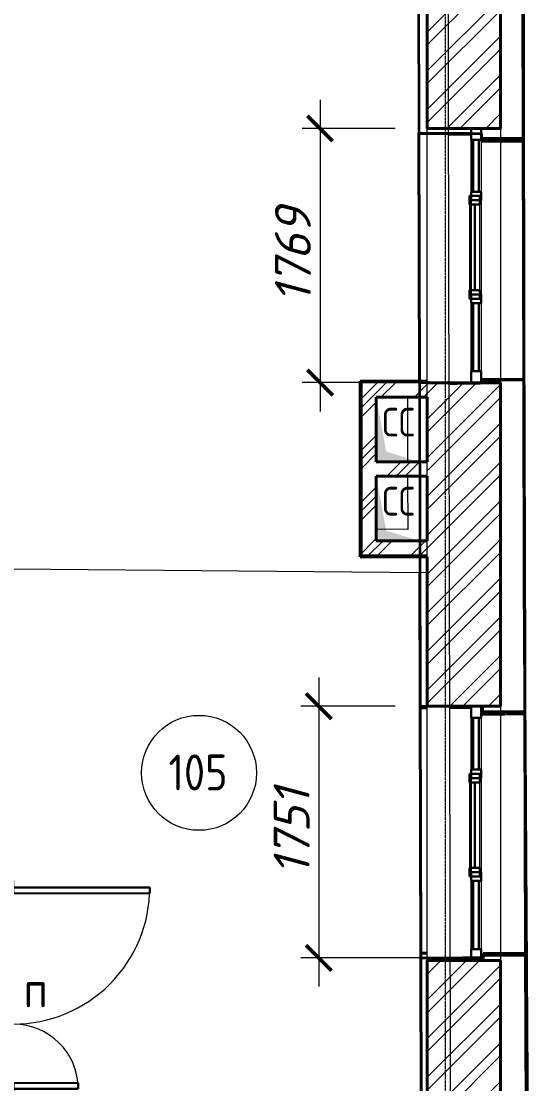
# Model space of a CAD drawing. Header units: millimetres. Extents: x 749182 to 2267578, y 70462 to 311449.
# Drawn here: x 1958828 to 1962374, y 100827 to 108221 of the extents above; entities that cross this region are included whole.
import ezdxf

# ---------------------------------------------------------------- set-up
doc = ezdxf.new("R2010")
doc.units = ezdxf.units.MM
for name, pattern in [('ADSK_Линия сетки', [25, 20, -2.5, 0, -2.5]), ('ADSK_Сверху', [4.5, 3, -1.5]), ('осеваяX2', [4, 2.5, -0.5, 0.5, -0.5])]:
    doc.linetypes.add(name, pattern=pattern)
doc.layers.get('Defpoints').update_dxf_attribs({"color": 255})
for name, color, linetype, lineweight in [('_ Окна', 7, 'Continuous', 30), ('Аннотация', 7, 'Continuous', 9), ('Витраж', 7, 'Continuous', 9), ('Двери', 7, 'Continuous', 20), ('Марки дверей', 7, 'Continuous', 20), ('Марки помещений', 7, 'Continuous', 20), ('Окна', 7, 'Continuous', 18), ('Оси', 165, 'осеваяX2', 13), ('Панели витража', 7, 'Continuous', 9), ('Перекрытие', 7, 'Continuous', 18), ('размеры', 7, 'Continuous', 9), ('Стены', 184, 'Continuous', 40), ('Стены внутренние', 7, 'Continuous', 18), ('Стены наружные', 7, 'Continuous', 18), ('Стены разрез', 7, 'Continuous', 35), ('Стены штриховка', 7, 'Continuous', 18), ('Узлы', 7, 'Continuous', 18)]:
    doc.layers.add(name, color=color, linetype=linetype, lineweight=lineweight)
doc.styles.add('GOST Common_1', font='GOST_Common.ttf', dxfattribs={"width": 0.9, "height": 250})
doc.styles.add('GOST Common_2', font='GOST_Common.ttf', dxfattribs={"width": 0.9, "height": 200})
doc.styles.add('М2', font='isocpeui.ttf')
doc.dimstyles.new('SPDS 1_100', dxfattribs={"dimscale": 100, "dimtxt": 2.5, "dimasz": 1.77, "dimexe": 1.25, "dimexo": 0.625, "dimtad": 1, "dimdec": 0, "dimrnd": 0.001, "dimzin": 9, "dimtxsty": 'М2', "dimblk": 'ARCHTICK', "dimcen": 2.5, "dimdle": 2, "dimclrt": 256, "dimadec": 0, "dimazin": 2, "dimtfac": 0.75, "dimtdec": 0, "dimtmove": 1, "dimatfit": 3, "dimfxl": 0, "dimtolj": 1, "dimlwd": 9, "dimlwe": 9, "dimarcsym": 0})
pattern_1 = [(45, (1958220.23, 75616.62), (-179.6051, 179.6051), []), (45, (1958283.73, 75616.62), (0, 359.2102), []), (45, (1958156.73, 75616.62), (0, 359.2102), [])]

# ---------------------------------------------------------------- blocks, each defined once
blk = doc.blocks.new('Существующие стены 2 этаж - Существующие стены 2 этаж-699583-01 План 1-го этажа маркировочный')
at = {"layer": 'Стены', "color": 254, "linetype": 'ADSK_Сверху', "true_color": 0xe8c5d7}
for p, q in [((4103.9, 31788.5), (4101.4, 33934.2)), ((4101.4, 33934.2), (4107.4, 28782.9)), ((3579.5, 31818.6), (3653.3, 31819)), ((3653.3, 31819), (3579.5, 31818.6)), ((3653.3, 31819), (3738.5, 31819.5)), ((3738.5, 31819.5), (3653.3, 31819)), ((3808.5, 31788.1), (4103.9, 31788.5)), ((4103.9, 31788.5), (3808.5, 31788.1)), ((4105.8, 30110.2), (4103.9, 31788.5)), ((4105.8, 30110.2), (4103.9, 31788.5)), ((4103.9, 31788.5), (4105.8, 30110.2)), ((4105.8, 30110.2), (3808.5, 30109.9)), ((3808.5, 30109.9), (4105.8, 30110.2)), ((4107.4, 28782.9), (4105.8, 30110.2)), ((3662.7, 30085), (3583.1, 30084.6)), ((3583.1, 30084.6), (3662.7, 30085)), ((3802.7, 30085.8), (3662.7, 30085)), ((3662.7, 30085), (3802.7, 30085.8)), ((3802.7, 30088.6), (3802.7, 30085.8)), ((3802.7, 30085.8), (3802.7, 30088.6)), ((4113.4, 27784.6), (4107.4, 28782.9)), ((4107.4, 28782.9), (4153.7, 21093.4)), ((3587.8, 27828.6), (3673.2, 27829)), ((3673.2, 27829), (3587.8, 27828.6)), ((3673.2, 27829), (3738.5, 27829.4)), ((3738.5, 27829.4), (3673.2, 27829)), ((3808.5, 27829.8), (3813.2, 27829.8)), ((3813.2, 27829.8), (3808.5, 27829.8)), ((3813.2, 27829.8), (3813.4, 27782.8)), ((3813.4, 27782.8), (3813.2, 27829.8)), ((3813.4, 27782.8), (4113.4, 27784.6)), ((4113.4, 27784.6), (3813.4, 27782.8)), ((4123.5, 26106.8), (4113.4, 27784.6)), ((4123.5, 26106.8), (4113.4, 27784.6)), ((4113.4, 27784.6), (4123.5, 26106.8)), ((4123.5, 26106.8), (3822.5, 26104.9)), ((3822.5, 26104.9), (4123.5, 26106.8)), ((3822.5, 26104.9), (3822.7, 26080.7)), ((3822.7, 26080.7), (3822.5, 26104.9)), ((4137.5, 23790.1), (4123.5, 26106.8)), ((3682.7, 26079.9), (3591.5, 26079.4)), ((3591.5, 26079.4), (3682.7, 26079.9)), ((3738.5, 26080.2), (3682.7, 26079.9)), ((3682.7, 26079.9), (3738.5, 26080.2)), ((3822.7, 26080.7), (3808.5, 26080.6)), ((3808.5, 26080.6), (3822.7, 26080.7))]:
    blk.add_line(p, q, dxfattribs=at)
blk = doc.blocks.new('Прямоугольный импост - 70х20_60мм-1438238-01 План 1-го этажа маркировочный')
at = {"layer": 'Витраж', "color": 253, "linetype": 'ADSK_Сверху', "true_color": 0xaaaaaa}
for p, q in [((3738.5, 30673.6), (3738.5, 30643.6)), ((3808.5, 30673.6), (3808.5, 30643.6)), ((3738.5, 30168.6), (3738.5, 30088.6)), ((3808.5, 30168.6), (3808.5, 30088.6)), ((3738.5, 30088.6), (3808.5, 30088.6))]:
    blk.add_line(p, q, dxfattribs=at)
blk = doc.blocks.new('Прямоугольный импост - 70х20_60мм-1438075-01 План 1-го этажа маркировочный')
at = {"layer": 'Витраж', "color": 253, "linetype": 'ADSK_Сверху', "true_color": 0xaaaaaa}
for p, q in [((-80, 35), (0, 35)), ((0, 35), (0, -35)), ((0, -35), (-80, -35))]:
    blk.add_line(p, q, dxfattribs=at)
blk = doc.blocks.new('Прямоугольный импост - 70х20_60мм-1438076-01 План 1-го этажа маркировочный')
at = {"layer": 'Витраж', "color": 253, "linetype": 'ADSK_Сверху', "true_color": 0xaaaaaa}
for p, q in [((0, 35), (-80, 35)), ((0, -35), (0, 35)), ((-80, -35), (0, -35))]:
    blk.add_line(p, q, dxfattribs=at)
blk = doc.blocks.new('Прямоугольный импост - 70х20_60мм-1233528-01 План 1-го этажа маркировочный')
at = {"layer": 'Витраж', "color": 253, "linetype": 'ADSK_Сверху', "true_color": 0xaaaaaa}
for p, q in [((3738.5, 31388.6), (3738.5, 31358.6)), ((3808.5, 31388.6), (3808.5, 31358.6)), ((3738.5, 30703.6), (3738.5, 30673.6)), ((3808.5, 30703.6), (3808.5, 30673.6))]:
    blk.add_line(p, q, dxfattribs=at)
blk = doc.blocks.new('Прямоугольный импост - 70х20_60мм-1225113-01 План 1-го этажа маркировочный')
at = {"layer": 'Витраж', "color": 253, "linetype": 'ADSK_Сверху', "true_color": 0xaaaaaa}
for p, q in [((-6006, 10091.9), (-6006, 10121.9)), ((-5936, 10091.9), (-5936, 10121.9)), ((-6006, 9651.9), (-6006, 9731.9)), ((-5936, 9651.9), (-5936, 9731.9)), ((-6006, 9651.9), (-5936, 9651.9))]:
    blk.add_line(p, q, dxfattribs=at)
blk = doc.blocks.new('Прямоугольный импост - 70х60мм-1438073-01 План 1-го этажа маркировочный')
at = {"layer": 'Витраж', "color": 253, "linetype": 'ADSK_Сверху', "true_color": 0xaaaaaa}
for p, q in [((-30, 35), (30, 35)), ((30, -35), (-30, -35))]:
    blk.add_line(p, q, dxfattribs=at)
blk = doc.blocks.new('Прямоугольный импост - 70х60мм-1438240-01 План 1-го этажа маркировочный')
at = {"layer": 'Витраж', "color": 253, "linetype": 'ADSK_Сверху', "true_color": 0xaaaaaa}
for p, q in [((3808.5, 30643.6), (3738.5, 30643.6)), ((3738.5, 30643.6), (3738.5, 30168.6)), ((3808.5, 30643.6), (3808.5, 30168.6)), ((3738.5, 30168.6), (3808.5, 30168.6))]:
    blk.add_line(p, q, dxfattribs=at)
blk = doc.blocks.new('Прямоугольный импост - 70х60мм-1225009-01 План 1-го этажа маркировочный')
at = {"layer": 'Витраж', "color": 253, "linetype": 'ADSK_Сверху', "true_color": 0xaaaaaa}
for p, q in [((-5936, 11391.9), (-6006, 11391.9)), ((-6006, 11031.9), (-6006, 11391.9)), ((-5936, 11031.9), (-5936, 11391.9)), ((-6006, 11031.9), (-5936, 11031.9))]:
    blk.add_line(p, q, dxfattribs=at)
blk = doc.blocks.new('Прямоугольный импост - 70х60мм-1236580-01 План 1-го этажа маркировочный')
at = {"layer": 'Витраж', "color": 253, "linetype": 'ADSK_Сверху', "true_color": 0xaaaaaa}
for p, q in [((3808.5, 23332.6), (3738.5, 23332.6)), ((3738.5, 23332.6), (3738.5, 22677.6)), ((3808.5, 23332.6), (3808.5, 22677.6)), ((3738.5, 22677.6), (3808.5, 22677.6))]:
    blk.add_line(p, q, dxfattribs=at)
blk = doc.blocks.new('Существующие стены 1 эт - Существующие стены 1 эт-653793-01 План 1-го этажа маркировочный')
at = {"layer": 'Стены'}
for p, q in [((4065.4, 43832), (4132.6, 21098.7)), ((3670.5, 31824.3), (3375.2, 31823.5)), ((3375.2, 31823.5), (3433.5, 31823.7)), ((3433.5, 31823.7), (3375.2, 31823.5)), ((3379.5, 30100.6), (3375.2, 31823.5)), ((3375.2, 31823.5), (3379.5, 30100.6)), ((3379.5, 30100.6), (3375.2, 31823.5)), ((3738.5, 31824.4), (3670.5, 31824.3)), ((3810.5, 31824.6), (3808.5, 31824.6)), ((3810.6, 31769.4), (3810.5, 31824.6)), ((4101, 31770.3), (3810.6, 31769.4)), ((4101, 31770.3), (4105.9, 30111.3)), ((3814.7, 30110.5), (4105.9, 30111.3)), ((3814.8, 30089.6), (3814.7, 30110.5)), ((3433.5, 30088.7), (3674.8, 30089.3)), ((3674.8, 30089.3), (3738.5, 30089.4)), ((3808.5, 30089.6), (3814.8, 30089.6)), ((3385.1, 27826.6), (3382.8, 28769.9)), ((3677.3, 27837.3), (3385.1, 27836.5)), ((3389.4, 26085.6), (3385.1, 27836.5)), ((3385.1, 27826.6), (3433.5, 27826.7)), ((3433.5, 27826.7), (3385.1, 27826.6)), ((3389.3, 26119.6), (3385.1, 27826.6)), ((3385.1, 27826.6), (3389.3, 26119.6)), ((3389.3, 26119.6), (3385.1, 27826.6)), ((3738.5, 27837.4), (3677.3, 27837.3)), ((3817.3, 27837.6), (3808.5, 27837.6)), ((3817.3, 27799.3), (3817.3, 27837.6)), ((4112.8, 27800.2), (3817.3, 27799.3)), ((4112.8, 27800.2), (4117.7, 26119.2)), ((3433.5, 26119.7), (3389.3, 26119.6)), ((3389.3, 26119.6), (3433.5, 26119.7)), ((3395, 23831.5), (3389.3, 26119.6)), ((3821.5, 26118.3), (4117.7, 26119.2)), ((3821.6, 26086.7), (3821.5, 26118.3)), ((3389.4, 26085.6), (3681.6, 26086.3)), ((3681.6, 26086.3), (3738.5, 26086.5)), ((3808.5, 26086.6), (3821.6, 26086.7))]:
    blk.add_line(p, q, dxfattribs=at)
at = {"layer": 'Стены разрез'}
for p, q in [((4101, 31770.3), (4094, 34168.1)), ((3369.5, 34129.5), (3375.2, 31823.5)), ((3375.2, 31823.5), (3670.5, 31824.3)), ((3670.5, 31824.3), (3810.5, 31824.6)), ((3810.5, 31824.6), (3810.6, 31769.4)), ((3810.6, 31769.4), (4101, 31770.3)), ((4105.9, 30111.3), (3814.7, 30110.5)), ((3814.7, 30110.5), (3814.8, 30089.6)), ((4112.8, 27800.2), (4105.9, 30111.3)), ((3674.8, 30089.3), (3379.5, 30088.6)), ((3379.5, 30088.6), (3385.1, 27836.5)), ((3814.8, 30089.6), (3674.8, 30089.3)), ((3385.1, 27836.5), (3677.3, 27837.3)), ((3677.3, 27837.3), (3817.3, 27837.6)), ((3817.3, 27837.6), (3817.3, 27799.3)), ((3817.3, 27799.3), (4112.8, 27800.2)), ((4117.7, 26119.2), (3821.5, 26118.3)), ((3821.5, 26118.3), (3821.6, 26086.7)), ((4124.7, 23774.4), (4117.7, 26119.2)), ((3681.6, 26086.3), (3389.4, 26085.6)), ((3389.4, 26085.6), (3395, 23831.5)), ((3821.6, 26086.7), (3681.6, 26086.3))]:
    blk.add_line(p, q, dxfattribs=at)
blk = doc.blocks.new('Системная панель - _AR_Стекло_40мм_привязка по центру-1236809-01 План 1-го этажа маркировочный')
at = {"layer": 'Панели витража', "lineweight": 30}
for p, q in [((180, 20), (-180, 20)), ((-180, 20), (-180, -20)), ((180, -20), (180, 20)), ((-180, -20), (180, -20))]:
    blk.add_line(p, q, dxfattribs=at)
blk = doc.blocks.new('Прямоугольный импост - 70х20_60мм-1236810-01 План 1-го этажа маркировочный')
at = {"layer": 'Витраж', "lineweight": 30}
for p, q in [((-80, 35), (0, 35)), ((-80, -35), (-80, 35)), ((0, 35), (0, -35)), ((0, -35), (-80, -35))]:
    blk.add_line(p, q, dxfattribs=at)
blk = doc.blocks.new('Прямоугольный импост - 70х20_60мм-1236813-01 План 1-го этажа маркировочный')
at = {"layer": 'Витраж', "lineweight": 30}
for p, q in [((0, 35), (-80, 35)), ((-80, 35), (-80, -35)), ((0, -35), (0, 35)), ((-80, -35), (0, -35))]:
    blk.add_line(p, q, dxfattribs=at)
blk = doc.blocks.new('Системная панель - _AR_Стекло_40мм_привязка по центру-1438242-01 План 1-го этажа маркировочный')
at = {"layer": 'Панели витража', "lineweight": 30}
for p, q in [((237.5, 20), (-237.5, 20)), ((-237.5, 20), (-237.5, -20)), ((237.5, -20), (237.5, 20)), ((-237.5, -20), (237.5, -20))]:
    blk.add_line(p, q, dxfattribs=at)
blk = doc.blocks.new('Витраж-тент со смещением вовне - 60мм 30 сдвиг-1466947-01 План 1-го этажа маркировочный')
at = {"layer": '_ Окна'}
for p, q in [((-357.5, 25), (-357.5, -45)), ((-357.5, 25), (-297.5, 25)), ((-357.5, -45), (-357.5, 25)), ((-297.5, 25), (-297.5, -45)), ((357.5, 25), (297.5, 25)), ((297.5, 25), (297.5, -45)), ((357.5, -45), (357.5, 25)), ((357.5, -45), (357.5, 25)), ((-297.5, -45), (-357.5, -45)), ((-297.5, -10), (297.5, -10)), ((297.5, -45), (357.5, -45))]:
    blk.add_line(p, q, dxfattribs=at)
at = {"layer": 'Окна'}
for p, q in [((297.5, 25), (-297.5, 25)), ((-297.5, -45), (297.5, -45))]:
    blk.add_line(p, q, dxfattribs=at)
blk = doc.blocks.new('Прямоугольный импост - 70х60мм-V62-01 План 1-го этажа маркировочный')
at = {"layer": 'Витраж'}
for p, q in [((3738.5, 35437.6), (3738.5, 35797.6)), ((3808.5, 35797.6), (3808.5, 35437.6))]:
    blk.add_line(p, q, dxfattribs=at)
blk = doc.blocks.new('Прямоугольный импост - 70х60мм-V66-01 План 1-го этажа маркировочный')
at = {"layer": 'Витраж'}
for p, q in [((3738.5, 30168.6), (3738.5, 30643.6)), ((3808.5, 30643.6), (3808.5, 30168.6))]:
    blk.add_line(p, q, dxfattribs=at)
blk = doc.blocks.new('Системная панель - _AR_Стекло_40мм_привязка по центру-V67-01 План 1-го этажа маркировочный')
at = {"layer": 'Панели витража', "lineweight": 30}
for p, q in [((180, 20), (-180, 20)), ((-180, 20), (-180, -20)), ((180, -20), (180, 20)), ((-180, -20), (180, -20))]:
    blk.add_line(p, q, dxfattribs=at)
blk = doc.blocks.new('Прямоугольный импост - 70х20_60мм-V68-01 План 1-го этажа маркировочный')
at = {"layer": 'Витраж', "lineweight": 30}
for p, q in [((-80, 35), (0, 35)), ((-80, -35), (-80, 35)), ((0, 35), (0, -35)), ((0, -35), (-80, -35))]:
    blk.add_line(p, q, dxfattribs=at)
blk = doc.blocks.new('Прямоугольный импост - 70х20_60мм-V69-01 План 1-го этажа маркировочный')
at = {"layer": 'Витраж', "lineweight": 30}
for p, q in [((0, 35), (-80, 35)), ((-80, 35), (-80, -35)), ((0, -35), (0, 35)), ((-80, -35), (0, -35))]:
    blk.add_line(p, q, dxfattribs=at)
blk = doc.blocks.new('Системная панель - _AR_Стекло_40мм_привязка по центру-V70-01 План 1-го этажа маркировочный')
at = {"layer": 'Панели витража', "lineweight": 30}
for p, q in [((237.5, 20), (-237.5, 20)), ((-237.5, 20), (-237.5, -20)), ((237.5, -20), (237.5, 20)), ((-237.5, -20), (237.5, -20))]:
    blk.add_line(p, q, dxfattribs=at)
blk = doc.blocks.new('Прямоугольный импост - 70х60мм-V209-01 План 1-го этажа маркировочный')
at = {"layer": 'Витраж', "lineweight": 30}
for p, q in [((-30, 35), (30, 35)), ((-30, -35), (-30, 35)), ((30, 35), (30, -35)), ((30, -35), (-30, -35))]:
    blk.add_line(p, q, dxfattribs=at)
blk = doc.blocks.new('Прямоугольный импост - 70х60мм-V210-01 План 1-го этажа маркировочный')
at = {"layer": 'Витраж'}
for p, q in [((3738.5, 26682.6), (3738.5, 27337.6)), ((3808.5, 27337.6), (3808.5, 26682.6))]:
    blk.add_line(p, q, dxfattribs=at)
blk = doc.blocks.new('Прямоугольный импост - 70х60мм-V211-01 План 1-го этажа маркировочный')
at = {"layer": 'Витраж', "lineweight": 30}
for p, q in [((-30, 35), (30, 35)), ((-30, -35), (-30, 35)), ((30, 35), (30, -35)), ((30, -35), (-30, -35))]:
    blk.add_line(p, q, dxfattribs=at)
blk = doc.blocks.new('AC_Дверь_Двупольная_Стальная - Д-11п 1500х2200h-2039716-01 План 1-го этажа маркировочный')
at = {"layer": 'Двери', "lineweight": 30}
for p, q in [((-700, 1075), (-660, 1075)), ((-700, 125), (-700, 1075)), ((-660, 1075), (-660, 125)), ((700, 575), (660, 575)), ((660, 575), (660, 125)), ((700, 125), (700, 575)), ((-750, 125), (-730, 125)), ((-750, 55), (-750, 125)), ((-730, 125), (-700, 125)), ((-730, 55), (-730, 125)), ((-730, 125), (-730, 55)), ((-660, 125), (-700, 125)), ((-700, 125), (-700, 85)), ((-700, 85), (-690, 85)), ((-690, 85), (-690, 55)), ((660, 125), (700, 125)), ((700, 85), (690, 85)), ((690, 85), (690, 55)), ((730, 125), (700, 125)), ((700, 125), (700, 85)), ((730, 55), (730, 125)), ((750, 125), (730, 125)), ((730, 125), (730, 55)), ((750, 55), (750, 125)), ((-730, 55), (-750, 55)), ((-690, 55), (-730, 55)), ((690, 55), (730, 55)), ((730, 55), (750, 55))]:
    blk.add_line(p, q, dxfattribs=at)
at = {"layer": 'Двери'}
for centre, radius, start, end in [((-700, 125), 950, 360, 90), ((700, 125), 450, 90, 180)]:
    blk.add_arc(centre, radius, start, end, dxfattribs=at)
blk = doc.blocks.new('_ArchTick')
at = {"color": 0, "linetype": 'ByBlock', "const_width": 0.15}
blk.add_lwpolyline([(-0.5, -0.5), (0.5, 0.5)], dxfattribs=at)
blk = doc.blocks.new('*D2864')
at = {"layer": 'Defpoints', "color": 0, "lineweight": 20, "transparency": 16777216}
for p in [(1961493.7, 103454.2), (1960898.9, 101703.3), (1962041.8, 101703.3)]:
    blk.add_point(p, dxfattribs=at)
at = {"layer": 'размеры', "color": 0, "lineweight": 9, "transparency": 16777216}
for p, q in [((1960898.9, 103654.2), (1960898.9, 101503.3)), ((1961431.2, 103454.2), (1960773.9, 103454.2)), ((1961979.3, 101703.3), (1960773.9, 101703.3))]:
    blk.add_line(p, q, dxfattribs=at)
at = {"layer": 'размеры', "color": 0, "lineweight": 9, "transparency": 16777216, "xscale": 177, "yscale": 177, "zscale": 177}
for p, rotation in [((1960898.9, 103454.2), 90), ((1960898.9, 101703.3), 270)]:
    blk.add_blockref('_ArchTick', p, dxfattribs=dict(at, rotation=rotation))
at = {"layer": 'размеры', "lineweight": 20, "transparency": 16777216, "insert": (1960709.8, 102578.8), "char_height": 250, "width": 515.472, "attachment_point": 5, "rotation": 90, "style": 'М2'}
blk.add_mtext('\\A1;1751', dxfattribs=at)
blk = doc.blocks.new('*D2865')
at = {"layer": 'Defpoints', "color": 0, "lineweight": 20, "transparency": 16777216}
for p in [(1961493.7, 107475.2), (1960907.7, 105706.3), (1962035, 105706.3)]:
    blk.add_point(p, dxfattribs=at)
at = {"layer": 'размеры', "color": 0, "lineweight": 9, "transparency": 16777216}
for p, q in [((1960907.7, 107675.2), (1960907.7, 105506.3)), ((1961431.2, 107475.2), (1960782.7, 107475.2)), ((1961972.5, 105706.3), (1960782.7, 105706.3))]:
    blk.add_line(p, q, dxfattribs=at)
at = {"layer": 'размеры', "color": 0, "lineweight": 9, "transparency": 16777216, "xscale": 177, "yscale": 177, "zscale": 177}
for p, rotation in [((1960907.7, 107475.2), 90), ((1960907.7, 105706.3), 270)]:
    blk.add_blockref('_ArchTick', p, dxfattribs=dict(at, rotation=rotation))
at = {"layer": 'размеры', "lineweight": 20, "transparency": 16777216, "insert": (1960718.6, 106590.7), "char_height": 250, "width": 560.473, "attachment_point": 5, "rotation": 90, "style": 'М2'}
blk.add_mtext('\\A1;1769', dxfattribs=at)
blk = doc.blocks.new('ADSK_Марка_Помещение_ОдноЗначение - Номер-247393-01 План 1-го этажа маркировочный')
at = {"layer": 'Марки помещений'}
blk.add_circle((0, 0), 4, dxfattribs=at)

msp = doc.modelspace()

# ---------------------------------------------------------------- hatches: boundary and pattern name
at = {"layer": 'Стены внутренние', "lineweight": 9}
h = msp.add_hatch(dxfattribs=at)
h.set_pattern_fill('FP_6', color=256, style=0, pattern_type=2)
h.set_pattern_definition(pattern_1)
h.paths.add_polyline_path([(1961297.7748, 104605.1761), (1961297.7748, 105705.1761), (1961197.7748, 105705.1761), (1961197.7748, 104605.1761)])
h = msp.add_hatch(dxfattribs=at)
h.set_pattern_fill('FP_6', color=256, style=0, pattern_type=2)
h.set_pattern_definition(pattern_1)
h.paths.add_polyline_path([(1961496.7065, 105605.1761), (1961653.7248, 105605.1761), (1961653.7248, 105705.176), (1961297.7748, 105705.1761), (1961297.7748, 105605.1761), (1961379.5929, 105605.1761)])
h = msp.add_hatch(dxfattribs=at)
h.set_pattern_fill('FP_6', color=256, style=0, pattern_type=2)
h.set_pattern_definition(pattern_1)
h.paths.add_polyline_path([(1961599.7275, 105055.1761), (1961653.7248, 105055.1761), (1961653.7248, 105155.1761), (1961297.7748, 105155.1761), (1961297.7748, 105055.1761), (1961542.9125, 105055.1761)])
h = msp.add_hatch(dxfattribs=at)
h.set_pattern_fill('FP_6', color=256, style=0, pattern_type=2)
h.set_pattern_definition(pattern_1)
h.paths.add_polyline_path([(1961551.0557, 104505.1761), (1961653.7248, 104505.1761), (1961652.7072, 104605.1761), (1961197.7748, 104605.1761), (1961197.7748, 104505.1761), (1961496.7065, 104505.1761)])
at = {"layer": 'Стены наружные', "lineweight": 9}
h = msp.add_hatch(dxfattribs=at)
h.set_pattern_fill('FP_3', color=256, angle=45, style=0, pattern_type=2)
h.set_pattern_definition([(45, (1958220.23, 75616.62), (-134.70384, 134.70384), []), (45, (1958310.03, 75616.62), (-134.70384, 134.70384), [])])
h.paths.add_polyline_path([(1961653.7248, 96535.2503), (1962163.7248, 96535.2503), (1962163.7248, 97729.2406), (1961653.7248, 97729.2406), (1961653.7248, 96537.6102)])
h.paths.add_polyline_path([(1962163.7248, 99449.2406), (1962163.7248, 101684.2356), (1961653.7248, 101684.2356), (1961653.7248, 99449.2406), (1961758.7028, 99449.2406)])
h.paths.add_polyline_path([(1962034.9955, 103454.2356), (1962163.7248, 103454.2356), (1962163.7248, 105705.1761), (1961653.7248, 105705.176), (1961653.7248, 103454.2356), (1961897.4779, 103454.2356)])
h.paths.add_polyline_path([(1961705.9403, 107475.1761), (1962163.7248, 107475.1761), (1962163.7248, 109724.2612), (1961653.7248, 109724.2612), (1961653.7248, 107475.1761)])
h.paths.add_polyline_path([(1962027.8318, 111494.2612), (1962163.7248, 111494.2612), (1962163.7248, 119345.4873), (1961653.7248, 119345.4873), (1961653.7248, 111494.2612), (1961713.5779, 111494.2612)])
at = {"layer": 'Узлы', "true_color": 0x808080}
for points in [[(1961516.6189, 105155.1761), (1961599.7275, 105155.604), (1961368.4854, 105225.8868), (1961297.7748, 105605.1761), (1961297.7748, 105155.1761), (1961515.2796, 105155.1761)], [(1961601.1351, 104605.1761), (1961368.4854, 104675.8868), (1961297.7748, 105055.1761), (1961297.7748, 104605.1761), (1961599.7275, 104605.1761)]]:
    msp.add_hatch(color=8, dxfattribs=at).paths.add_polyline_path(points)

# ---------------------------------------------------------------- linework, layer by layer
at = {"layer": 'Оси', "linetype": 'ADSK_Линия сетки'}
msp.add_line((1961780.1361, 71313.2448), (1961780.1361, 120038.4712), dxfattribs=at)
at = {"layer": 'Перекрытие', "linetype": 'ADSK_Сверху'}
msp.add_line((1961775.8052, 118933.9699), (1961822.67, 96422.2998), dxfattribs=at)
at = {"layer": 'Перекрытие'}
for p, q in [((1961515.2796, 105605.1761), (1961516.6189, 105155.1761)), ((1961516.9165, 105055.1761), (1961518.0219, 104683.7495)), ((1961518.0219, 104683.7495), (1961297.7748, 104685.6178)), ((1958769.0932, 104410.5641), (1961653.7248, 104386.095))]:
    msp.add_line(p, q, dxfattribs=at)
at = {"layer": 'Стены внутренние', "lineweight": 40}
for p, q in [((1961185.7748, 105717.1761), (1961185.7748, 104493.1761)), ((1961653.7248, 105717.1761), (1961185.7748, 105717.1761)), ((1961653.7248, 105705.1761), (1961653.7248, 105717.1761)), ((1961297.7748, 105155.1761), (1961297.7748, 105605.1761)), ((1961297.7748, 105605.1761), (1961653.7248, 105605.1761)), ((1961653.7248, 105155.1761), (1961297.7748, 105155.1761)), ((1961297.7748, 104605.1761), (1961297.7748, 105055.1761)), ((1961297.7748, 105055.1761), (1961653.7248, 105055.1761)), ((1961653.7248, 104605.1761), (1961297.7748, 104605.1761)), ((1961185.7748, 104493.1761), (1961653.7248, 104493.1761))]:
    msp.add_line(p, q, dxfattribs=at)
at = {"layer": 'Стены наружные', "lineweight": 40}
for p, q in [((1961653.7248, 109724.2612), (1961653.7248, 107475.1761)), ((1962163.7248, 107475.1761), (1962163.7248, 109724.2612)), ((1961653.7248, 107475.1761), (1962163.7248, 107475.1761)), ((1962163.7248, 105705.1761), (1961653.7248, 105705.1761)), ((1962163.7248, 103454.2356), (1962163.7248, 105705.1761)), ((1961653.7248, 105605.1761), (1961653.7248, 105155.1761)), ((1961653.7248, 105055.1761), (1961653.7248, 104605.1761)), ((1961653.7248, 104493.1761), (1961653.7248, 103454.2356)), ((1961653.7248, 103454.2356), (1962163.7248, 103454.2356)), ((1962163.7248, 101684.2356), (1961653.7248, 101684.2356)), ((1961653.7248, 101684.2356), (1961653.7248, 99449.2406)), ((1962163.7248, 99449.2406), (1962163.7248, 101684.2356))]:
    msp.add_line(p, q, dxfattribs=at)
at = {"layer": 'Стены наружные'}
for p, q in [((1961653.7248, 105717.1761), (1961653.7248, 107475.1761)), ((1962163.7248, 107475.1761), (1962163.7248, 105705.1761)), ((1961653.7248, 101684.2356), (1961653.7248, 103453.2872)), ((1962163.7248, 103454.2356), (1962163.7248, 101684.2356))]:
    msp.add_line(p, q, dxfattribs=at)
at = {"layer": 'Стены штриховка'}
for p, q in [((1961653.7248, 105715.1761), (1961185.7748, 105715.1761)), ((1961187.7748, 105717.1761), (1961187.7748, 104493.1761)), ((1961197.7748, 105715.1761), (1961197.7748, 105717.1761)), ((1961197.7748, 105705.1761), (1961197.7748, 104505.1761)), ((1961653.7248, 105705.1761), (1961197.7748, 105705.1761)), ((1961653.7248, 105605.1761), (1961653.7248, 105705.1761)), ((1961653.7248, 105055.1761), (1961653.7248, 105155.1761)), ((1961653.7248, 104493.1761), (1961653.7248, 104605.1761)), ((1961187.7748, 104505.1761), (1961185.7748, 104505.1761)), ((1961653.7248, 104495.1761), (1961185.7748, 104495.1761)), ((1961653.7248, 104505.1761), (1961197.7748, 104505.1761))]:
    msp.add_line(p, q, dxfattribs=at)

# ---------------------------------------------------------------- block references
at = {"layer": '_ Окна', "rotation": 270.0000000000003}
for p in [(1961993.7248, 106647.6761), (1961993.7248, 102626.7356)]:
    msp.add_blockref('Витраж-тент со смещением вовне - 60мм 30 сдвиг-1466947-01 План 1-го этажа маркировочный', p, dxfattribs=at)
at = {"layer": 'Витраж', "color": 253, "linetype": 'ADSK_Сверху', "true_color": 0xaaaaaa}
for name, p, rotation in [('Прямоугольный импост - 70х20_60мм-1438076-01 План 1-го этажа маркировочный', (1961993.7248, 107475.1761), 90.00000000000031), ('Прямоугольный импост - 70х20_60мм-1225113-01 План 1-го этажа маркировочный', (1956022.6827, 117127.1013), 180), ('Прямоугольный импост - 70х60мм-1225009-01 План 1-го этажа маркировочный', (1956022.6827, 118427.1013), 180), ('Прямоугольный импост - 70х20_60мм-1438076-01 План 1-го этажа маркировочный', (1961993.7248, 103454.2356), 90.00000000000031), ('Прямоугольный импост - 70х20_60мм-1225113-01 План 1-го этажа маркировочный', (1956022.6827, 113106.1608), 180), ('Прямоугольный импост - 70х60мм-1225009-01 План 1-го этажа маркировочный', (1956022.6827, 114406.1608), 180)]:
    msp.add_blockref(name, p, dxfattribs=dict(at, rotation=rotation))
at = {"layer": 'Витраж', "rotation": 90.00000000000031}
for name, p in [('Прямоугольный импост - 70х20_60мм-1236813-01 План 1-го этажа маркировочный', (1961993.7248, 107475.1761)), ('Прямоугольный импост - 70х20_60мм-V69-01 План 1-го этажа маркировочный', (1961993.7248, 103454.2356))]:
    msp.add_blockref(name, p, dxfattribs=at)
at = {"layer": 'Витраж'}
for name, p in [('Прямоугольный импост - 70х60мм-V62-01 План 1-го этажа маркировочный', (1958220.2258, 71597.5336)), ('Прямоугольный импост - 70х60мм-V210-01 План 1-го этажа маркировочный', (1958220.2258, 79637.5592)), ('Прямоугольный импост - 70х60мм-V66-01 План 1-го этажа маркировочный', (1958220.2258, 75616.6187)), ('Прямоугольный импост - 70х60мм-V62-01 План 1-го этажа маркировочный', (1958220.2258, 67576.5931)), ('Прямоугольный импост - 70х60мм-V210-01 План 1-го этажа маркировочный', (1958220.2258, 75616.6187)), ('Прямоугольный импост - 70х60мм-V66-01 План 1-го этажа маркировочный', (1958220.2258, 71595.6782))]:
    msp.add_blockref(name, p, dxfattribs=at)
at = {"layer": 'Витраж', "color": 253, "linetype": 'ADSK_Сверху', "true_color": 0xaaaaaa, "extrusion": (0, 0, -1), "rotation": 269.9999999999997}
for name, p in [('Прямоугольный импост - 70х60мм-1438073-01 План 1-го этажа маркировочный', (-1961993.7248, 107005.1761)), ('Прямоугольный импост - 70х60мм-1438073-01 План 1-го этажа маркировочный', (-1961993.7248, 106290.1761)), ('Прямоугольный импост - 70х20_60мм-1438075-01 План 1-го этажа маркировочный', (-1961993.7248, 105705.1761)), ('Прямоугольный импост - 70х60мм-1438073-01 План 1-го этажа маркировочный', (-1961993.7248, 102984.2356)), ('Прямоугольный импост - 70х60мм-1438073-01 План 1-го этажа маркировочный', (-1961993.7248, 102269.2356)), ('Прямоугольный импост - 70х20_60мм-1438075-01 План 1-го этажа маркировочный', (-1961993.7248, 101684.2356))]:
    msp.add_blockref(name, p, dxfattribs=at)
at = {"layer": 'Витраж', "extrusion": (0, 0, -1), "rotation": 269.9999999999997}
for name, p in [('Прямоугольный импост - 70х60мм-V211-01 План 1-го этажа маркировочный', (-1961993.7248, 107005.1761)), ('Прямоугольный импост - 70х60мм-V211-01 План 1-го этажа маркировочный', (-1961993.7248, 106290.1761)), ('Прямоугольный импост - 70х20_60мм-1236810-01 План 1-го этажа маркировочный', (-1961993.7248, 105705.1761)), ('Прямоугольный импост - 70х60мм-V209-01 План 1-го этажа маркировочный', (-1961993.7248, 102984.2356)), ('Прямоугольный импост - 70х60мм-V209-01 План 1-го этажа маркировочный', (-1961993.7248, 102269.2356)), ('Прямоугольный импост - 70х20_60мм-V68-01 План 1-го этажа маркировочный', (-1961993.7248, 101684.2356))]:
    msp.add_blockref(name, p, dxfattribs=at)
at = {"layer": 'Витраж', "color": 253, "linetype": 'ADSK_Сверху', "true_color": 0xaaaaaa}
for name, p in [('Прямоугольный импост - 70х20_60мм-1233528-01 План 1-го этажа маркировочный', (1958220.2258, 75616.6187)), ('Прямоугольный импост - 70х60мм-1236580-01 План 1-го этажа маркировочный', (1958220.2258, 83642.5542)), ('Прямоугольный импост - 70х20_60мм-1438238-01 План 1-го этажа маркировочный', (1958220.2258, 75616.6187)), ('Прямоугольный импост - 70х60мм-1438240-01 План 1-го этажа маркировочный', (1958220.2258, 75616.6187)), ('Прямоугольный импост - 70х20_60мм-1233528-01 План 1-го этажа маркировочный', (1958220.2258, 71595.6782)), ('Прямоугольный импост - 70х60мм-1236580-01 План 1-го этажа маркировочный', (1958220.2258, 79621.6137)), ('Прямоугольный импост - 70х20_60мм-1438238-01 План 1-го этажа маркировочный', (1958220.2258, 71595.6782)), ('Прямоугольный импост - 70х60мм-1438240-01 План 1-го этажа маркировочный', (1958220.2258, 71595.6782))]:
    msp.add_blockref(name, p, dxfattribs=at)
at = {"layer": 'Двери', "rotation": 270.0881417659776}
msp.add_blockref('AC_Дверь_Двупольная_Стальная - Д-11п 1500х2200h-2039716-01 План 1-го этажа маркировочный', (1958648.5828, 101492.028), dxfattribs=at)
at = {"layer": 'Марки помещений', "xscale": 99.99999999999993, "yscale": 99.99999999999993, "zscale": 99.99999999999993}
msp.add_blockref('ADSK_Марка_Помещение_ОдноЗначение - Номер-247393-01 План 1-го этажа маркировочный', (1960065.3218, 102991.0736), dxfattribs=at)
at = {"layer": 'Панели витража', "rotation": 270.0000000000003}
for name, p in [('Системная панель - _AR_Стекло_40мм_привязка по центру-1236809-01 План 1-го этажа маркировочный', (1961993.7248, 107215.1761)), ('Системная панель - _AR_Стекло_40мм_привязка по центру-1438242-01 План 1-го этажа маркировочный', (1961993.7248, 106022.6761)), ('Системная панель - _AR_Стекло_40мм_привязка по центру-V67-01 План 1-го этажа маркировочный', (1961993.7248, 103194.2356)), ('Системная панель - _AR_Стекло_40мм_привязка по центру-V70-01 План 1-го этажа маркировочный', (1961993.7248, 102001.7356))]:
    msp.add_blockref(name, p, dxfattribs=at)
at = {"layer": 'Стены', "color": 254, "linetype": 'ADSK_Сверху', "true_color": 0xe8c5d7}
msp.add_blockref('Существующие стены 2 этаж - Существующие стены 2 этаж-699583-01 План 1-го этажа маркировочный', (1958220.2258, 75616.6187), dxfattribs=at)
at = {"layer": 'Стены', "color": 243, "true_color": 0xbb5389}
msp.add_blockref('Существующие стены 1 эт - Существующие стены 1 эт-653793-01 План 1-го этажа маркировочный', (1958220.2258, 75616.6187), dxfattribs=at)

# ---------------------------------------------------------------- texts
at = {"layer": 'Аннотация', "char_height": 200, "width": 317.46825, "attachment_point": 1, "style": 'GOST Common_1'}
for insert in [(1961339.6469, 105531.1629), (1961339.6469, 104981.1629)]:
    msp.add_mtext('СС', dxfattribs=dict(at, insert=insert))
at = {"layer": 'Марки дверей', "lineweight": 9, "insert": (1958845.8129, 101609.0411), "char_height": 250, "width": 194.810062, "attachment_point": 1, "style": 'GOST Common_2'}
msp.add_mtext('\\fGOST Common|b0|i0|c204|p34|;\\W.9;п', dxfattribs=at)
at = {"layer": 'Марки помещений', "lineweight": 9, "insert": (1959852.9146, 103118.7987), "char_height": 250, "width": 526.708687, "attachment_point": 1, "style": 'GOST Common_2'}
msp.add_mtext('105', dxfattribs=at)

# ---------------------------------------------------------------- dimensions: what is measured, and where the dimension line sits
at = {"layer": 'размеры', "lineweight": 20}
for base, p1, p2, picture, middle in [((1960907.6848, 105706.2518), (1961493.7248, 107475.1761), (1962034.9955, 105706.2518), '*D2865', (1960718.5749, 106590.7139)), ((1960898.9318, 101703.2884), (1961493.7248, 103454.2356), (1962041.8051, 101703.2884), '*D2864', (1960709.8219, 102578.762))]:
    dim = msp.add_linear_dim(base=base, p1=p1, p2=p2, angle=90, dimstyle='SPDS 1_100', dxfattribs=at)
    dim.commit()
    dim.dimension.update_dxf_attribs({"geometry": picture, "text_midpoint": middle})

doc.saveas('drawing.dxf')
